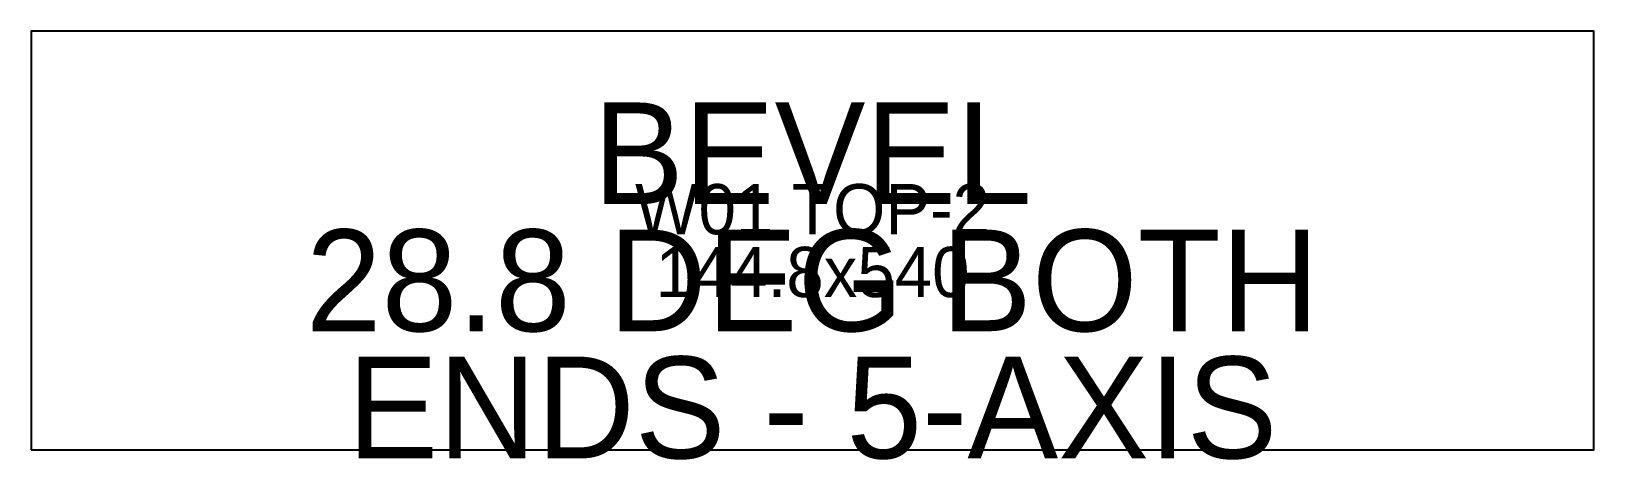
# Model space of a CAD drawing. Extents: x 0 to 540, y -3 to 145.
import ezdxf
from ezdxf.enums import TextEntityAlignment as Align

# ---------------------------------------------------------------- set-up
doc = ezdxf.new("R2010")
doc.units = 0
doc.layers.add('OUTLINE', color=7, linetype='CONTINUOUS')
doc.layers.add('UNIT_NUMBER', color=94, linetype='CONTINUOUS')

msp = doc.modelspace()

# ---------------------------------------------------------------- linework, layer by layer
at = {"layer": 'OUTLINE'}
msp.add_lwpolyline([(0, 0), (540, 0), (540, 144.7775), (0, 144.7775)], close=True, dxfattribs=at)

# ---------------------------------------------------------------- texts
at = {"layer": 'UNIT_NUMBER'}
for s, height, p in [('BEVEL', 35.16025, (270, 102.5852)), ('W01 TOP-2', 17.3733, (270, 83.247062)), ('28.8 DEG BOTH', 35.16025, (270, 58.634888)), ('144.8x540', 17.3733, (270, 61.530438)), ('ENDS - 5-AXIS', 35.16025, (270, 14.684575))]:
    msp.add_text(s, height=height, dxfattribs=at).set_placement(p, align=Align.MIDDLE_CENTER)

doc.saveas('drawing.dxf')
